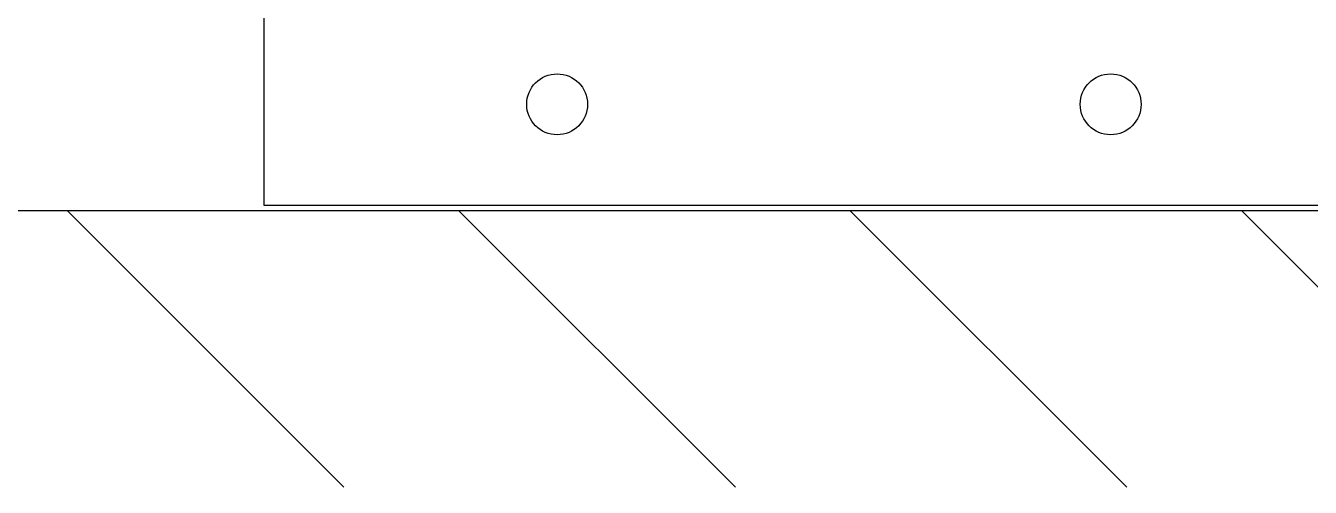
# Model space of a CAD drawing. Extents: x -50 to 48714, y -13211 to 6743.
# Drawn here: x 25270 to 26430, y -9427 to -9010 of the extents above; entities that cross this region are included whole.
import ezdxf

# ---------------------------------------------------------------- set-up
doc = ezdxf.new("R2010")
doc.units = 0
doc.header["$LTSCALE"] = 50
doc.layers.get('0').update_dxf_attribs({"linetype": 'CONTINUOUS'})
for name, color, linetype in [('BETON', 9, 'CONTINUOUS'), ('NORMAL', 7, 'CONTINUOUS'), ('SCHRAFFUR', 4, 'CONTINUOUS')]:
    doc.layers.add(name, color=color, linetype=linetype)

# ---------------------------------------------------------------- blocks, each defined once
blk = doc.blocks.new('*X5')
at = {"color": 0}
for p, q in [((16389.2, -5429.1), (16139.2, -5179.1)), ((16742.8, -5429.1), (16492.8, -5179.1)), ((17096.3, -5429.1), (16846.3, -5179.1)), ((17449.9, -5429.1), (17199.9, -5179.1))]:
    blk.add_line(p, q, dxfattribs=at)
blk = doc.blocks.new('BODEN')
at = {"layer": 'NORMAL'}
blk.add_line((0, 0), (24422.5, 0), dxfattribs=at)
at = {"layer": 'SCHRAFFUR'}
blk.add_blockref('*X5', (-7316.8, 5179.1), dxfattribs=at)

msp = doc.modelspace()

# ---------------------------------------------------------------- linework, layer by layer
at = {"layer": 'BETON'}
for p, q in [((25485, -9001.1), (25485, -9172.1)), ((25485, -9172.1), (26515, -9172.1))]:
    msp.add_line(p, q, dxfattribs=at)
for centre in [(25750, -9081.1), (26250, -9081.1)]:
    msp.add_circle(centre, 27.5, dxfattribs=at)

# ---------------------------------------------------------------- block references
msp.add_blockref('BODEN', (16485, -9177.1))

doc.saveas('drawing.dxf')
